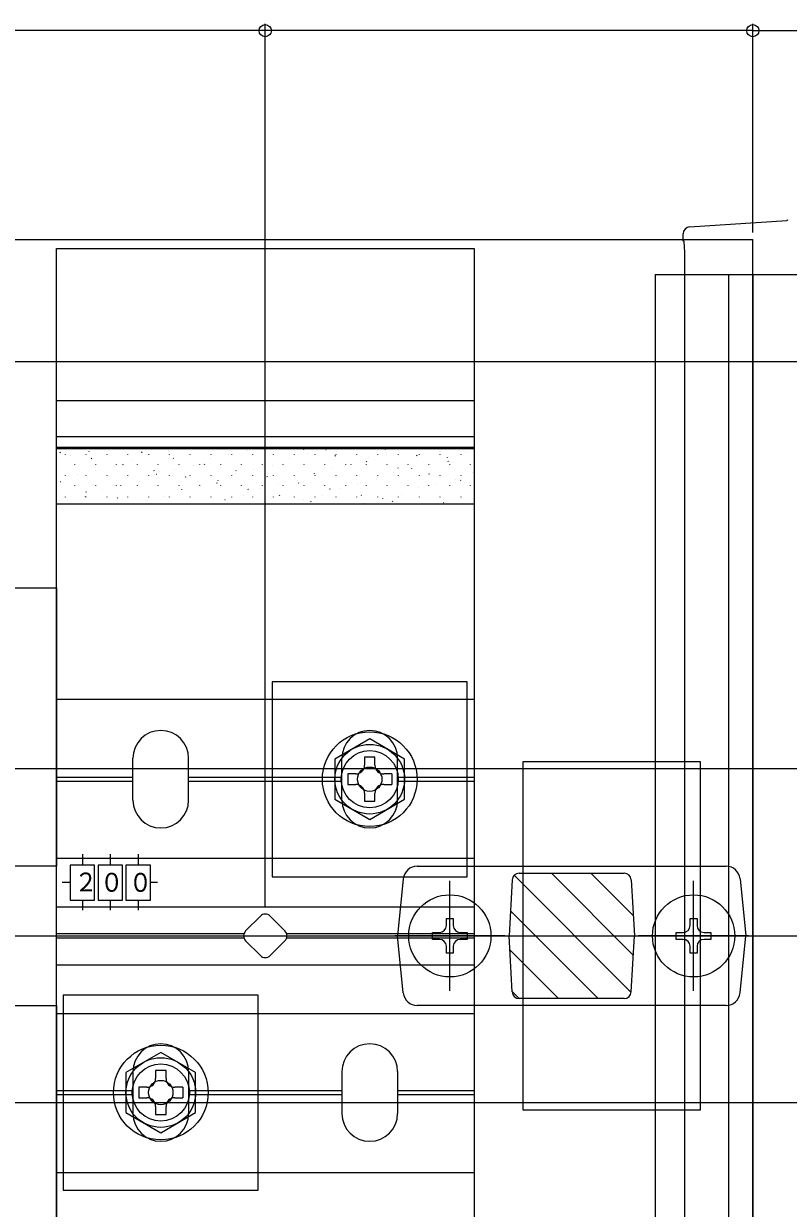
# Model space of a CAD drawing. Units: millimetres, scale not verified. Extents: x -875 to 875, y -1300 to 1293.
# Drawn here: x -54.7 to 55.1, y 881.3 to 1051.4 of the extents above; entities that cross this region are included whole.
import ezdxf
from ezdxf.enums import TextEntityAlignment as Align

# ---------------------------------------------------------------- set-up
doc = ezdxf.new("R2010")
doc.units = ezdxf.units.MM
doc.header["$LTSCALE"] = 8
for name, color, linetype in [('0-4_YKK_12', 2, 'Continuous'), ('0-5_YKK_13', 4, 'Continuous'), ('0-6_YKK_D', 6, 'Continuous'), ('0-8_YSS_K', 3, 'Continuous')]:
    doc.layers.add(name, color=color, linetype=linetype)
doc.styles.add('ＭＳ ゴシック', font='')
doc.styles.get('ＭＳ ゴシック').set_extended_font_data('MS Gothic')

msp = doc.modelspace()

# ---------------------------------------------------------------- linework, layer by layer
at = {"layer": '0-4_YKK_12'}
for p, q in [((-299.998, 1020.4), (40.154, 1020.4)), ((40.154, 1020.4), (50.002, 1020.4)), ((179.002, 944.4), (-84.498, 944.4)), ((179.002, 896.4), (-84.498, 896.4))]:
    msp.add_line(p, q, dxfattribs=at)
msp.add_lwpolyline([(40.154, 820.4), (50.002, 820.4), (50.002, 1020.4)], dxfattribs=at)
at = {"layer": '0-5_YKK_13'}
for p, q in [((40.935, 1022.226), (54.902, 1023.159)), ((40.234, 1016.37), (40.234, 1017.735)), ((40.234, 984.469), (40.234, 1016.37)), ((36.002, 1015.4), (74.002, 1015.4)), ((36.002, 1015.4), (36.002, 825.4)), ((46.502, 1015.4), (46.502, 825.4)), ((50.002, 1015.4), (50.002, 825.4)), ((-49.998, 997.3), (10.002, 997.3)), ((-49.998, 992.103), (10.002, 992.103)), ((-49.998, 990.576), (10.002, 990.576)), ((-49.998, 982.415), (-49.998, 990.576)), ((-49.998, 990.389), (10.002, 990.389)), ((-22.613, 990.134), (-22.617, 990.144)), ((-14.438, 990.199), (-14.493, 990.283)), ((-11.277, 990.211), (-11.28, 990.22)), ((-2.709, 990.235), (-2.764, 990.319)), ((0.06, 990.287), (0.057, 990.297)), ((-49.423, 989.783), (-49.478, 989.866)), ((-48.699, 989.491), (-48.699, 989.541)), ((-47.915, 989.382), (-47.919, 989.391)), ((-45.709, 989.491), (-45.709, 989.541)), ((-45.287, 989.981), (-45.29, 989.99)), ((-44.92, 988.899), (-44.975, 988.982)), ((-42.719, 989.491), (-42.719, 989.541)), ((-39.729, 989.491), (-39.729, 989.541)), ((-39.191, 988.813), (-39.194, 988.822)), ((-37.693, 989.819), (-37.748, 989.902)), ((-36.739, 989.491), (-36.739, 989.541)), ((-36.579, 989.459), (-36.582, 989.468)), ((-33.95, 990.057), (-33.953, 990.067)), ((-33.749, 989.491), (-33.749, 989.541)), ((-33.19, 988.935), (-33.245, 989.018)), ((-30.759, 989.491), (-30.759, 989.541)), ((-27.854, 988.889), (-27.858, 988.899)), ((-27.769, 989.491), (-27.769, 989.541)), ((-25.242, 989.535), (-25.245, 989.545)), ((-24.779, 989.491), (-24.779, 989.541)), ((-21.789, 989.491), (-21.789, 989.541)), ((-18.799, 989.491), (-18.799, 989.541)), ((-16.518, 988.966), (-16.521, 988.975)), ((-15.809, 989.491), (-15.809, 989.541)), ((-13.905, 989.612), (-13.909, 989.621)), ((-12.819, 989.491), (-12.819, 989.541)), ((-9.935, 989.315), (-9.99, 989.398)), ((-9.829, 989.491), (-9.829, 989.541)), ((-6.839, 989.491), (-6.839, 989.541)), ((-5.432, 988.431), (-5.487, 988.514)), ((-5.181, 989.043), (-5.184, 989.052)), ((-3.849, 989.491), (-3.849, 989.541)), ((-2.569, 989.689), (-2.572, 989.698)), ((-0.859, 989.491), (-0.859, 989.541)), ((1.795, 989.351), (1.739, 989.434)), ((2.131, 989.491), (2.131, 989.541)), ((5.121, 989.491), (5.121, 989.541)), ((6.156, 989.119), (6.152, 989.129)), ((6.298, 988.467), (6.243, 988.55)), ((8.111, 989.491), (8.111, 989.541)), ((8.768, 989.765), (8.765, 989.775)), ((-47.324, 988.066), (-47.324, 988.116)), ((-44.334, 988.066), (-44.334, 988.116)), ((-44.315, 987.238), (-44.318, 987.247)), ((-41.686, 987.837), (-41.69, 987.846)), ((-41.344, 988.066), (-41.344, 988.116)), ((-40.416, 988.014), (-40.472, 988.097)), ((-38.354, 988.066), (-38.354, 988.116)), ((-35.913, 987.13), (-35.968, 987.213)), ((-35.364, 988.066), (-35.364, 988.116)), ((-32.978, 987.314), (-32.982, 987.324)), ((-32.374, 988.066), (-32.374, 988.116)), ((-30.35, 987.913), (-30.353, 987.923)), ((-29.384, 988.066), (-29.384, 988.116)), ((-28.687, 988.05), (-28.742, 988.133)), ((-26.394, 988.066), (-26.394, 988.116)), ((-24.254, 986.745), (-24.257, 986.754)), ((-24.184, 987.166), (-24.239, 987.249)), ((-23.404, 988.066), (-23.404, 988.116)), ((-21.642, 987.391), (-21.645, 987.4)), ((-20.414, 988.066), (-20.414, 988.116)), ((-19.013, 987.99), (-19.016, 987.999)), ((-17.424, 988.066), (-17.424, 988.116)), ((-14.434, 988.066), (-14.434, 988.116)), ((-12.917, 986.822), (-12.921, 986.831)), ((-11.444, 988.066), (-11.444, 988.116)), ((-10.305, 987.468), (-10.308, 987.477)), ((-8.454, 988.066), (-8.454, 988.116)), ((-7.676, 988.067), (-7.68, 988.076)), ((-5.464, 988.066), (-5.464, 988.116)), ((-2.474, 988.066), (-2.474, 988.116)), ((-1.581, 986.898), (-1.584, 986.908)), ((-0.929, 987.546), (-0.984, 987.63)), ((0.516, 988.066), (0.516, 988.116)), ((1.032, 987.544), (1.028, 987.554)), ((3.506, 988.066), (3.506, 988.116)), ((3.575, 986.662), (3.519, 986.745)), ((3.66, 988.143), (3.657, 988.153)), ((6.496, 988.066), (6.496, 988.116)), ((9.486, 988.066), (9.486, 988.116)), ((9.756, 986.975), (9.753, 986.984)), ((-49.423, 985.616), (-49.426, 985.625)), ((-48.699, 986.451), (-48.699, 986.501)), ((-47.324, 985.026), (-47.324, 985.076)), ((-46.927, 986.592), (-46.931, 986.601)), ((-45.709, 986.451), (-45.709, 986.501)), ((-44.334, 985.026), (-44.334, 985.076)), ((-42.719, 986.451), (-42.719, 986.501)), ((-41.344, 985.026), (-41.344, 985.076)), ((-40.715, 985.094), (-40.718, 985.103)), ((-39.729, 986.451), (-39.729, 986.501)), ((-38.354, 985.026), (-38.354, 985.076)), ((-38.086, 985.692), (-38.089, 985.702)), ((-36.739, 986.451), (-36.739, 986.501)), ((-35.591, 986.668), (-35.594, 986.678)), ((-35.364, 985.026), (-35.364, 985.076)), ((-33.749, 986.451), (-33.749, 986.501)), ((-32.374, 985.026), (-32.374, 985.076)), ((-31.41, 986.245), (-31.465, 986.329)), ((-30.759, 986.451), (-30.759, 986.501)), ((-29.384, 985.026), (-29.384, 985.076)), ((-29.378, 985.17), (-29.382, 985.18)), ((-27.769, 986.451), (-27.769, 986.501)), ((-26.907, 985.361), (-26.962, 985.444)), ((-26.749, 985.769), (-26.753, 985.779)), ((-26.394, 985.026), (-26.394, 985.076)), ((-24.779, 986.451), (-24.779, 986.501)), ((-23.404, 985.026), (-23.404, 985.076)), ((-21.789, 986.451), (-21.789, 986.501)), ((-20.414, 985.026), (-20.414, 985.076)), ((-19.68, 986.281), (-19.736, 986.365)), ((-18.799, 986.451), (-18.799, 986.501)), ((-18.042, 985.247), (-18.045, 985.256)), ((-17.424, 985.026), (-17.424, 985.076)), ((-15.809, 986.451), (-15.809, 986.501)), ((-15.413, 985.846), (-15.416, 985.855)), ((-15.177, 985.397), (-15.232, 985.48)), ((-14.434, 985.026), (-14.434, 985.076)), ((-12.819, 986.451), (-12.819, 986.501)), ((-11.444, 985.026), (-11.444, 985.076)), ((-9.829, 986.451), (-9.829, 986.501)), ((-8.454, 985.026), (-8.454, 985.076)), ((-6.839, 986.451), (-6.839, 986.501)), ((-6.705, 985.324), (-6.708, 985.333)), ((-5.464, 985.026), (-5.464, 985.076)), ((-4.076, 985.922), (-4.079, 985.932)), ((-3.849, 986.451), (-3.849, 986.501)), ((-2.474, 985.026), (-2.474, 985.076)), ((-0.859, 986.451), (-0.859, 986.501)), ((0.516, 985.026), (0.516, 985.076)), ((2.131, 986.451), (2.131, 986.501)), ((3.506, 985.026), (3.506, 985.076)), ((4.632, 985.4), (4.628, 985.41)), ((5.121, 986.451), (5.121, 986.501)), ((6.496, 985.026), (6.496, 985.076)), ((7.261, 985.999), (7.257, 986.008)), ((8.078, 985.777), (8.023, 985.861)), ((8.111, 986.451), (8.111, 986.501)), ((9.486, 985.026), (9.486, 985.076)), ((-48.699, 983.411), (-48.699, 983.461)), ((-45.822, 983.472), (-45.826, 983.481)), ((-45.659, 984.096), (-45.714, 984.179)), ((-45.709, 983.411), (-45.709, 983.461)), ((-43.327, 984.448), (-43.33, 984.457)), ((-42.719, 983.411), (-42.719, 983.461)), ((-39.729, 983.411), (-39.729, 983.461)), ((-36.739, 983.411), (-36.739, 983.461)), ((-34.486, 983.548), (-34.489, 983.558)), ((-33.749, 983.411), (-33.749, 983.461)), ((-31.99, 984.524), (-31.994, 984.534)), ((-30.759, 983.411), (-30.759, 983.461)), ((-27.769, 983.411), (-27.769, 983.461)), ((-24.779, 983.411), (-24.779, 983.461)), ((-23.149, 983.625), (-23.152, 983.634)), ((-22.404, 984.476), (-22.459, 984.56)), ((-21.789, 983.411), (-21.789, 983.461)), ((-20.654, 984.601), (-20.657, 984.61)), ((-18.799, 983.411), (-18.799, 983.461)), ((-17.9, 983.592), (-17.956, 983.675)), ((-15.809, 983.411), (-15.809, 983.461)), ((-12.819, 983.411), (-12.819, 983.461)), ((-11.812, 983.702), (-11.816, 983.711)), ((-10.674, 984.512), (-10.729, 984.596)), ((-9.829, 983.411), (-9.829, 983.461)), ((-9.317, 984.677), (-9.32, 984.687)), ((-6.839, 983.411), (-6.839, 983.461)), ((-6.171, 983.628), (-6.226, 983.711)), ((-3.849, 983.411), (-3.849, 983.461)), ((-0.859, 983.411), (-0.859, 983.461)), ((-0.476, 983.778), (-0.479, 983.788)), ((2.02, 984.754), (2.016, 984.764)), ((2.131, 983.411), (2.131, 983.461)), ((5.121, 983.411), (5.121, 983.461)), ((8.111, 983.411), (8.111, 983.461)), ((40.234, 821.581), (40.234, 984.469)), ((-48.451, 982.873), (-48.455, 982.882)), ((-41.155, 983.211), (-41.21, 983.295)), ((-37.115, 982.949), (-37.118, 982.959)), ((-25.778, 983.026), (-25.781, 983.035)), ((-17.053, 982.457), (-17.057, 982.466)), ((-14.441, 983.103), (-14.445, 983.112)), ((-13.397, 982.707), (-13.452, 982.791)), ((-5.717, 982.533), (-5.72, 982.543)), ((-3.105, 983.179), (-3.108, 983.189)), ((-1.668, 982.743), (-1.723, 982.827)), ((5.62, 982.61), (5.616, 982.619)), ((8.232, 983.256), (8.229, 983.265)), ((-49.998, 954.4), (10.002, 954.4)), ((-38.998, 939.9), (-38.998, 945.9)), ((-30.998, 939.9), (-30.998, 945.9)), ((-8.998, 939.9), (-8.998, 945.9)), ((-4.248, 946.05), (-5.748, 946.05)), ((-5.748, 946.05), (-5.748, 944.9)), ((-4.248, 944.9), (-4.248, 946.05)), ((-0.998, 939.9), (-0.998, 945.9)), ((-49.998, 943.2), (-38.998, 943.2)), ((-49.998, 942.6), (-38.998, 942.6)), ((-30.998, 943.2), (-8.998, 943.2)), ((-30.998, 942.6), (-8.998, 942.6)), ((-6.998, 943.65), (-8.148, 943.65)), ((-1.848, 943.65), (-2.998, 943.65)), ((-1.848, 943.65), (-1.848, 942.15)), ((-0.998, 943.2), (10.002, 943.2)), ((-0.998, 942.6), (10.002, 942.6)), ((-5.748, 940.9), (-5.748, 939.75)), ((-4.248, 939.75), (-4.248, 940.9)), ((-2.998, 942.15), (-1.848, 942.15)), ((-5.748, 939.75), (-4.248, 939.75)), ((-49.998, 931.55), (10.002, 931.55)), ((-46.248, 932.11), (-46.248, 930.55)), ((-42.248, 932.11), (-42.248, 930.55)), ((-38.248, 932.11), (-38.248, 930.55)), ((1.812, 930.4), (46.192, 930.4)), ((32.549, 912.287), (15.735, 929.101)), ((16.448, 929.4), (31.556, 929.4)), ((32.849, 917.645), (21.093, 929.4)), ((32.84, 923.31), (26.75, 929.4)), ((-47.998, 928.05), (-49.169, 928.05)), ((-35.463, 928.05), (-36.498, 928.05)), ((-0.178, 928.599), (-0.998, 920.4)), ((6.502, 912.5), (6.502, 928.3)), ((15.449, 928.455), (15.002, 920.4)), ((32.554, 928.455), (33.002, 920.4)), ((41.502, 912.5), (41.502, 928.3)), ((48.182, 928.599), (49.002, 920.4)), ((-46.248, 925.55), (-46.248, 924.075)), ((-42.248, 925.55), (-42.248, 924.075)), ((-38.248, 925.55), (-38.248, 924.075)), ((-49.998, 924.55), (10.002, 924.55)), ((27.78, 911.4), (15.201, 923.979)), ((-22.827, 921.107), (-20.705, 923.228)), ((-19.291, 923.228), (-17.17, 921.107)), ((-23.073, 920.7), (-49.998, 920.7)), ((10.002, 920.7), (-16.923, 920.7)), ((14.402, 920.4), (-1.398, 920.4)), ((-0.178, 912.201), (-0.998, 920.4)), ((15.449, 912.345), (15.002, 920.4)), ((32.554, 912.345), (33.002, 920.4)), ((49.402, 920.4), (33.602, 920.4)), ((48.182, 912.201), (49.002, 920.4)), ((-49.998, 920.1), (-23.073, 920.1)), ((-20.705, 917.572), (-22.827, 919.693)), ((-17.17, 919.693), (-19.291, 917.572)), ((-16.923, 920.1), (10.002, 920.1)), ((5.002, 919.9), (4.002, 919.9)), ((40.002, 919.9), (39.002, 919.9)), ((22.123, 911.4), (15.112, 918.411)), ((-49.998, 916.25), (10.002, 916.25)), ((16.466, 911.4), (15.445, 912.421)), ((46.192, 910.4), (1.812, 910.4)), ((31.556, 911.4), (16.448, 911.4)), ((-49.998, 909.25), (10.002, 909.25)), ((-38.998, 900.9), (-38.998, 894.9)), ((-34.248, 901.05), (-35.748, 901.05)), ((-35.748, 901.05), (-35.748, 899.9)), ((-34.248, 899.9), (-34.248, 901.05)), ((-30.998, 900.9), (-30.998, 894.9)), ((-8.998, 900.9), (-8.998, 894.9)), ((-0.998, 900.9), (-0.998, 894.9)), ((-36.998, 898.65), (-38.148, 898.65)), ((-31.848, 898.65), (-32.998, 898.65)), ((-31.848, 898.65), (-31.848, 897.15)), ((-49.998, 898.2), (-38.998, 898.2)), ((-49.998, 897.6), (-38.998, 897.6)), ((-32.998, 897.15), (-31.848, 897.15)), ((-30.998, 898.2), (-8.998, 898.2)), ((-30.998, 897.6), (-8.998, 897.6)), ((-0.998, 898.2), (10.002, 898.2)), ((-0.998, 897.6), (10.002, 897.6)), ((-35.748, 895.9), (-35.748, 894.75)), ((-34.248, 894.75), (-34.248, 895.9)), ((-35.748, 894.75), (-34.248, 894.75)), ((-49.998, 886.4), (10.002, 886.4))]:
    msp.add_line(p, q, dxfattribs=at)
for points in [[(40.072, 1020.23), (40.002, 1020.16), (40.002, 1021.226)], [(10.002, 990.576), (10.002, 982.415), (-49.998, 982.415)], [(-8.148, 943.65), (-8.148, 942.15), (-6.998, 942.15)], [(6.002, 921.9), (6.002, 922.9), (7.002, 922.9), (7.002, 921.9)], [(41.002, 921.9), (41.002, 922.9), (42.002, 922.9), (42.002, 921.9)], [(4.002, 919.9), (4.002, 920.9), (5.002, 920.9)], [(8.002, 920.9), (9.002, 920.9), (9.002, 919.9), (8.002, 919.9)], [(39.002, 919.9), (39.002, 920.9), (40.002, 920.9)], [(43.002, 920.9), (44.002, 920.9), (44.002, 919.9), (43.002, 919.9)], [(7.002, 918.9), (7.002, 917.9), (6.002, 917.9), (6.002, 918.9)], [(42.002, 918.9), (42.002, 917.9), (41.002, 917.9), (41.002, 918.9)], [(-38.148, 898.65), (-38.148, 897.15), (-36.998, 897.15)]]:
    msp.add_lwpolyline(points, dxfattribs=at)
for points in [[(10.002, 1019.1), (10.002, 821.7), (-49.998, 821.7), (-49.998, 1019.1)], [(-49.998, 970.4), (-49.998, 930.4), (-89.998, 930.4), (-89.998, 970.4)], [(-18.998, 956.9), (-18.998, 928.9), (9.002, 928.9), (9.002, 956.9)], [(0.002, 945.787), (-4.998, 948.674), (-9.998, 945.787), (-9.998, 940.013), (-4.998, 937.126), (0.002, 940.013)], [(42.502, 945.4), (17.002, 945.4), (17.002, 895.4), (42.502, 895.4)], [(-47.998, 925.55), (-44.498, 925.55), (-44.498, 930.55), (-47.998, 930.55)], [(-43.998, 925.55), (-40.498, 925.55), (-40.498, 930.55), (-43.998, 930.55)], [(-39.998, 925.55), (-36.498, 925.55), (-36.498, 930.55), (-39.998, 930.55)], [(-48.998, 911.9), (-48.998, 883.9), (-20.998, 883.9), (-20.998, 911.9)], [(-49.998, 910.4), (-49.998, 870.4), (-89.998, 870.4), (-89.998, 910.4)], [(-29.998, 900.787), (-34.998, 903.674), (-39.998, 900.787), (-39.998, 895.013), (-34.998, 892.126), (-29.998, 895.013)]]:
    msp.add_lwpolyline(points, close=True, dxfattribs=at)
for centre, radius in [((-4.998, 942.9), 6.8), ((-4.998, 942.9), 5), ((-4.998, 942.9), 4.1), ((-4.998, 942.9), 1.75), ((6.502, 920.4), 5.9), ((41.502, 920.4), 5.9), ((-34.998, 897.9), 6.8), ((-34.998, 897.9), 5), ((-34.998, 897.9), 4.1), ((-34.998, 897.9), 1.75)]:
    msp.add_circle(centre, radius, dxfattribs=at)
for centre, radius, start, end in [((55.002, 1021.665), 1.497, 86.17879, 93.82121), ((41.002, 1021.228), 1, 93.92097, 179.90086), ((-34.998, 945.9), 4, 0, 180), ((-4.998, 945.9), 4, 0, 180), ((-6.998, 944.9), 1.25, 270, 0), ((-2.998, 944.9), 1.25, 180, 270), ((-6.998, 940.9), 1.25, 0, 90), ((-2.998, 940.9), 1.25, 90, 180), ((-34.998, 939.9), 4, 180, 0), ((-4.998, 939.9), 4, 180, 0), ((1.812, 928.4), 2, 90, 174.28941), ((16.448, 928.4), 1, 90, 176.82017), ((31.556, 928.4), 1, 3.17983, 90), ((46.192, 928.4), 2, 5.71059, 90), ((-19.998, 922.521), 1, 45, 135), ((-22.119, 920.4), 1, 135, 225), ((-17.877, 920.4), 1, 315, 45), ((5.002, 921.9), 1, 270, 0), ((8.002, 921.9), 1, 180, 270), ((40.002, 921.9), 1, 270, 0), ((43.002, 921.9), 1, 180, 270), ((5.002, 918.9), 1, 0, 90), ((8.002, 918.9), 1, 90, 180), ((40.002, 918.9), 1, 0, 90), ((43.002, 918.9), 1, 90, 180), ((-19.998, 918.279), 1, 225, 315), ((1.812, 912.4), 2, 185.71059, 270), ((16.448, 912.4), 1, 183.17983, 270), ((31.556, 912.4), 1, 270, 356.82017), ((46.192, 912.4), 2, 270, 354.28941), ((-34.998, 900.9), 4, 0, 180), ((-4.998, 900.9), 4, 0, 180), ((-36.998, 899.9), 1.25, 270, 0), ((-32.998, 899.9), 1.25, 180, 270), ((-36.998, 895.9), 1.25, 0, 90), ((-32.998, 895.9), 1.25, 90, 180), ((-34.998, 894.9), 4, 180, 0), ((-4.998, 894.9), 4, 180, 0)]:
    msp.add_arc(centre, radius, start, end, dxfattribs=at)
for centre, major_axis, ratio, start_param, end_param in [((41.002, 1022.226), (-0.85, -1.378), 0.382284, 5.7248997, 5.7284899), ((41.002, 1021.728), (1, 0.045), 0.500748, 1.6150626, 1.6169307), ((40.081, 1017.735), (0, -2.5), 0.061163, 1.5707963, 3.2026792)]:
    msp.add_ellipse(centre, major_axis=major_axis, ratio=ratio, start_param=start_param, end_param=end_param, dxfattribs=at)
at = {"layer": '0-6_YKK_D'}
for p, q in [((-19.998, 924.521), (-19.998, 1051.4)), ((-19.998, 924.521), (-19.998, 1051.4)), ((50.002, 1021.4), (50.002, 1051.4)), ((50.002, 1021.4), (50.002, 1051.4)), ((50.002, 1050.4), (-19.998, 1050.4)), ((50.002, 1050.4), (60.002, 1050.4))]:
    msp.add_line(p, q, dxfattribs=at)
msp.add_lwpolyline([(-19.998, 1050.4), (-99.998, 1050.4), (-328.066, 1050.4)], dxfattribs=at)
for centre in [(-19.998, 1050.4), (-19.998, 1050.4), (50.002, 1050.4), (50.002, 1050.4)]:
    msp.add_circle(centre, 0.875, dxfattribs=at)
at = {"layer": '0-8_YSS_K'}
for p, q in [((-282.498, 1002.9), (179.002, 1002.9)), ((-199.998, 920.4), (179.002, 920.4))]:
    msp.add_line(p, q, dxfattribs=at)

# ---------------------------------------------------------------- texts
at = {"layer": '0-5_YKK_13', "style": 'ＭＳ ゴシック', "width": 0.9}
for s, p in [('２', (-47.404, 925.968)), ('０', (-43.715, 925.928)), ('０', (-39.579, 925.91))]:
    msp.add_text(s, height=2.711, dxfattribs=at).set_placement(p, align=Align.BOTTOM_LEFT)

doc.saveas('drawing.dxf')
